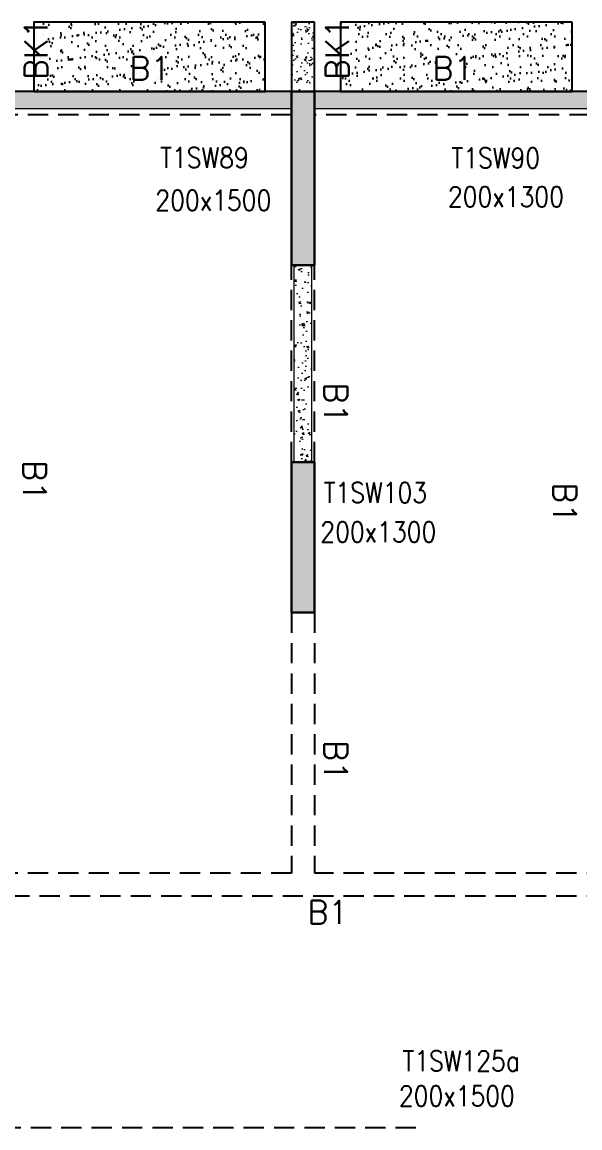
# Model space of a CAD drawing. Header units: millimetres. Extents: x 1078357 to 2594950, y -4969473 to -4636555.
# Drawn here: x 1997826 to 2002642, y -4662154 to -4652604 of the extents above; entities that cross this region are included whole.
import ezdxf

# ---------------------------------------------------------------- set-up
doc = ezdxf.new("R2010")
doc.units = ezdxf.units.MM
for name, pattern in [('CONTINOUS', [0]), ('HIDDEN', [0.375, 0.25, -0.125]), ('New Retail block$0$CONTINOUS', [0])]:
    doc.linetypes.add(name, pattern=pattern)
for name, color, linetype, lineweight in [('A-_ANOTDIMA_D-', 6, 'Continuous', 13), ('COL. NO.', 30, 'Continuous', 25), ('COL. SIZE', 7, 'Continuous', 25), ('HATCH', 8, 'Continuous', 30), ('S-NON STR RCC WALL', 8, 'Continuous', 0)]:
    doc.layers.add(name, color=color, linetype=linetype, lineweight=lineweight)
for name, color, linetype in [('B-200x650', 241, 'HIDDEN'), ('S-COLUMN_SHEAR WALL', 1, 'Continuous'), ('S-PROJECTION', 54, 'New Retail block$0$CONTINOUS')]:
    doc.layers.add(name, color=color, linetype=linetype)
doc.styles.add('ROMANS', font='romans.shx', dxfattribs={"width": 0.85})

# ---------------------------------------------------------------- blocks, each defined once
blk = doc.blocks.new('G$CD63B60BD')
at = {"layer": 'COL. NO.', "linetype": 'Continuous', "style": 'ROMANS', "width": 0.85}
for s, p in [('T1SW89', (69692.1, 15241.4, -320.4)), ('T1SW90', (72207, 15239.1, -270.4)), ('T1SW103', (71103.6, 12349.5, -320.4)), ('T1SW125a', (71784, 7441.2, -320.4))]:
    blk.add_text(s, height=175, dxfattribs=at).set_placement(p)
at = {"layer": 'COL. SIZE', "linetype": 'Continuous', "style": 'ROMANS', "width": 0.85}
for s, p in [('200x1500', (69650.8, 14872.6, -320.4)), ('200x1300', (72177.3, 14903.7, -270.4)), ('200x1300', (71075.3, 12010, -320.4)), ('200x1500', (71753.9, 7137.8, -320.4))]:
    blk.add_text(s, height=175, dxfattribs=at).set_placement(p)

msp = doc.modelspace()

# ---------------------------------------------------------------- hatches: boundary and pattern name
at = {"layer": 'HATCH'}
h = msp.add_hatch(dxfattribs=at)
h.set_pattern_fill('AR-SAND', color=8, scale=3, angle=179.97015)
h.set_pattern_definition([(37.4701541, (-966032.12, 9334366.43), (-4.7236114, 146.8264517), [0, -115.824, 0, -129.54, 0, -123.825]), (7.4701541, (-966032.12, 9334366.43), (134.9689868, 214.9772528), [0, -62.484, 0, -104.394, 0, -40.005]), (327.4701541, (-966125.84, 9334366.48), (237.2979035, 0.3075449), [0, -38.1, 0, -137.16, 0, -179.07]), (317.4701541, (-966125.84, 9334366.48), (229.1017424, 66.759465), [0, -19.05, 0, -89.916, 0, -102.87])])
h.paths.add_polyline_path([(1999926.4, -4652603.8), (1997926.4, -4652603.8), (1997926.4, -4653203.8), (1999926.4, -4653203.8)])
h = msp.add_hatch(dxfattribs=at)
h.set_pattern_fill('AR-SAND', color=8, scale=3, angle=179.97015)
h.set_pattern_definition([(37.4701541, (-968682.12, 9334366.43), (-4.7236114, 146.8264517), [0, -115.824, 0, -129.54, 0, -123.825]), (7.4701541, (-968682.12, 9334366.43), (134.9689868, 214.9772528), [0, -62.484, 0, -104.394, 0, -40.005]), (327.4701541, (-968775.84, 9334366.48), (237.2979035, 0.3075449), [0, -38.1, 0, -137.16, 0, -179.07]), (317.4701541, (-968775.84, 9334366.48), (229.1017424, 66.759465), [0, -19.05, 0, -89.916, 0, -102.87])])
h.paths.add_polyline_path([(2002576.4, -4652603.8), (2000576.4, -4652603.8), (2000576.4, -4653203.8), (2002576.4, -4653203.8)])
at = {"layer": 'S-COLUMN_SHEAR WALL', "lineweight": 25, "extrusion": (-1.00316e-06, 2.11765e-11, 1)}
h = msp.add_hatch(color=1, dxfattribs=at)
h.dxf.hatch_style = 1
h.paths.add_polyline_path([(2000151.2, -4653203.9), (2000351.2, -4653203.9), (2000351.2, -4654703.8), (2000151.2, -4654703.8)])
at = {"layer": 'S-COLUMN_SHEAR WALL', "lineweight": 25, "extrusion": (1.00316e-06, 1.91639e-11, 1)}
h = msp.add_hatch(color=1, dxfattribs=at)
h.dxf.hatch_style = 1
h.paths.add_polyline_path([(2000351.2, -4653203.9), (2000151.2, -4653203.9), (2000151.2, -4654703.8), (2000351.2, -4654703.8)])
at = {"layer": 'S-COLUMN_SHEAR WALL', "lineweight": 25, "extrusion": (-1.00316e-06, 2.11765e-11, 1)}
h = msp.add_hatch(color=1, dxfattribs=at)
h.dxf.hatch_style = 1
h.paths.add_polyline_path([(2000151.2, -4657703.8), (2000351.2, -4657703.8), (2000351.2, -4656403.8), (2000151.2, -4656403.8)])
at = {"layer": 'S-COLUMN_SHEAR WALL', "lineweight": 25, "extrusion": (1.00316e-06, 1.91639e-11, 1)}
h = msp.add_hatch(color=1, dxfattribs=at)
h.dxf.hatch_style = 1
h.paths.add_polyline_path([(2000351.2, -4657703.8), (2000151.2, -4657703.8), (2000151.2, -4656403.8), (2000351.2, -4656403.8)])
at = {"layer": 'S-NON STR RCC WALL'}
h = msp.add_hatch(dxfattribs=at)
h.set_pattern_fill('AR-CONC', color=256, angle=180)
h.set_pattern_definition([(50, (-6533693.57, 32902484.42), (182.184669, -15.93908554), [19.05, -209.55]), (355, (-6533693.57, 32902484.42), (-35.2434214, 191.0568452), [15.24, -167.6405842]), (100.4514447, (-6533678.39, 32902483.1), (146.9412471, 175.1177519), [16.1900088, -178.0902446]), (46.1842, (-6533693.57, 32902535.22), (271.0790409, -42.0423279), [28.575, -314.325]), (96.6355576, (-6533670.98, 32902531.72), (237.404134, 247.4261246), [24.2850231, -267.1356082]), (351.1841512, (-6533693.57, 32902535.22), (237.404134, 247.4261246), [22.859967, -251.459732]), (21, (-6533668.17, 32902522.52), (151.61439127, -102.2651982), [19.05, -209.55]), (326, (-6533668.17, 32902522.52), (61.80202835, 184.1879661), [15.24, -167.64]), (71.451445, (-6533655.54, 32902514), (213.4164193, 81.9227689), [16.1900088, -178.0899376]), (37.5, (-6533693.57, 32902484.42), (3.08860325, 84.55503887), [0, -165.608, 0, -170.18, 0, -168.275]), (7.5, (-6533693.57, 32902484.42), (66.8196625, 100.18057482), [0, -97.028, 0, -161.798, 0, -64.135]), (327.5, (-6533750.21, 32902484.42), (135.59059517, -5.72874399), [0, -63.5, 0, -198.12, 0, -262.89]), (317.5, (-6533775.61, 32902484.42), (148.1291814, 25.42649103), [0, -82.55, 0, -131.572, 0, -186.69])])
h.paths.add_polyline_path([(2000351.2, -4653203.8), (2000351.2, -4652603.8), (2000151.2, -4652603.8), (2000151.2, -4653203.8), (2000351.2, -4653203.8)], is_closed=False)
h = msp.add_hatch(dxfattribs=at)
h.set_pattern_fill('AR-CONC', color=256, angle=180)
h.set_pattern_definition([(50, (-3312844.56, 18526388.95), (182.184669, -15.9390855), [19.05, -209.55]), (355, (-3312844.56, 18526388.95), (-35.2434214, 191.0568452), [15.24, -167.6405842]), (100.4514447, (-3312829.38, 18526387.62), (146.9412471, 175.1177519), [16.1900088, -178.0902446]), (46.1842, (-3312844.56, 18526439.75), (271.0790409, -42.042328), [28.575, -314.325]), (96.6355576, (-3312821.97, 18526436.25), (237.404134, 247.4261246), [24.285023, -267.135608]), (351.1841512, (-3312844.56, 18526439.75), (237.404134, 247.4261246), [22.859967, -251.459732]), (21, (-3312819.16, 18526427.05), (151.6143913, -102.2651982), [19.05, -209.55]), (326, (-3312819.16, 18526427.05), (61.8020283, 184.1879661), [15.24, -167.64]), (71.451445, (-3312806.53, 18526418.53), (213.4164193, 81.9227689), [16.1900088, -178.0899376]), (37.5, (-3312844.56, 18526388.95), (3.08860325, 84.55503887), [0, -165.608, 0, -170.18, 0, -168.275]), (7.5, (-3312844.56, 18526388.95), (66.8196625, 100.18057482), [0, -97.028, 0, -161.798, 0, -64.135]), (327.5, (-3312901.205, 18526388.95), (135.59059517, -5.728744), [0, -63.5, 0, -198.12, 0, -262.89]), (317.5, (-3312926.6, 18526388.95), (148.1291814, 25.42649103), [0, -82.55, 0, -131.572, 0, -186.69])])
h.paths.add_polyline_path([(2005026.4, -4653203.8), (2005351.4, -4653203.8), (2005351.4, -4653353.8), (2005026.4, -4653353.8)])
h.paths.add_polyline_path([(2003226.4, -4653203.8), (2005026.4, -4653203.8), (2005026.4, -4653353.8), (2003226.4, -4653353.8)])
h.paths.add_polyline_path([(1997276.4, -4653203.9), (1998026.4, -4653203.9), (1998026.4, -4653353.8), (1997276.4, -4653353.8)])
h.paths.add_polyline_path([(1998026.4, -4653203.8), (1999826.4, -4653203.8), (1999826.4, -4653353.8), (1998026.4, -4653353.8)])
h.paths.add_polyline_path([(2002476.4, -4653203.8), (2003226.4, -4653203.8), (2003226.4, -4653353.8), (2002476.4, -4653353.8)])
h.paths.add_polyline_path([(2000676.4, -4653203.8), (2002476.4, -4653203.8), (2002476.4, -4653353.8), (2000676.4, -4653353.8)])
h.paths.add_polyline_path([(1995154.3, -4653203.8), (1995476.4, -4653203.8), (1995476.4, -4653353.8), (1995154.3, -4653353.8)])
h.paths.add_polyline_path([(1999826.4, -4653203.8), (2000151.4, -4653203.8), (2000151.4, -4653353.8), (1999826.4, -4653353.8)])
h.paths.add_polyline_path([(2000351.4, -4653203.8), (2000676.4, -4653203.8), (2000676.4, -4653353.8), (2000351.4, -4653353.8)])
h.paths.add_polyline_path([(1995476.4, -4653203.8), (1997276.4, -4653203.8), (1997276.4, -4653353.8), (1995476.4, -4653353.8)])
at = {"layer": 'S-NON STR RCC WALL', "ltscale": 700}
h = msp.add_hatch(dxfattribs=at)
h.set_pattern_fill('AR-CONC', color=256)
h.set_pattern_definition([(50, (867060.1, -109569.26), (182.184669, -15.9390855), [19.05, -209.55]), (355, (867060.1, -109569.26), (-35.2434214, 191.056845), [15.24, -167.640584]), (100.4514447, (867075.29, -109570.59), (146.941247, 175.117752), [16.190009, -178.0902446]), (46.1842, (867060.1, -109518.46), (271.079041, -42.042328), [28.575, -314.325]), (96.6355576, (867082.7, -109521.96), (237.404134, 247.426125), [24.285023, -267.135608]), (351.184151, (867060.1, -109518.46), (237.404134, 247.426125), [22.859967, -251.459732]), (21, (867085.5, -109531.16), (151.6143913, -102.265198), [19.05, -209.55]), (326, (867085.5, -109531.16), (61.802028, 184.187966), [15.24, -167.64]), (71.451445, (867098.14, -109539.68), (213.416419, 81.922769), [16.190009, -178.0899376]), (37.5, (867060.104, -109569.26), (3.08860325, 84.5550389), [0, -165.608, 0, -170.18, 0, -168.275]), (7.5, (867060.1, -109569.26), (66.8196625, 100.1805748), [0, -97.028, 0, -161.798, 0, -64.135]), (327.5, (867003.46, -109569.26), (135.5905952, -5.728744), [0, -63.5, 0, -198.12, 0, -262.89]), (317.5, (866978.06, -109569.26), (148.1291814, 25.426491), [0, -82.55, 0, -131.572, 0, -186.69])])
h.paths.add_polyline_path([(2000176.4, -4654703.8), (2000326.4, -4654703.8), (2000326.4, -4656403.8), (2000176.4, -4656403.8)])

# ---------------------------------------------------------------- linework, layer by layer
at = {"layer": 'B-200x650', "linetype": 'CONTINOUS', "ltscale": 700}
for p, q in [((2000351.2, -4652603.8, 0), (2000151.2, -4652603.8, 0)), ((2000151.2, -4652603.8, 0), (2000151.2, -4653203.8, 0)), ((2000351.2, -4653203.8, 0), (2000351.2, -4652603.8, 0)), ((2000151.4, -4653203.8, 0), (1995151.4, -4653203.8, 0)), ((2005351.4, -4653203.8, 0), (2000351.4, -4653203.8, 0))]:
    msp.add_line(p, q, dxfattribs=at)
at = {"layer": 'B-200x650', "linetype": 'HIDDEN', "ltscale": 700}
for p, q in [((2000151.4, -4653403.8, 0), (1995151.4, -4653403.8, 0)), ((2005351.4, -4653403.8, 0), (2000351.4, -4653403.8, 0)), ((2000151.4, -4656403.8, 0), (2000151.4, -4654703.8, 0)), ((2000351.4, -4656403.8, 0), (2000351.4, -4654703.8, 0)), ((2000151.4, -4657703.9, 0), (2000151.4, -4659953.8, 0)), ((2000351.4, -4657703.9, 0), (2000351.4, -4659953.8, 0)), ((2000151.4, -4659953.7, 0), (1993826.2, -4659953.7, 0)), ((2006026.2, -4659953.7, 0), (2000351.4, -4659953.7, 0)), ((2006026.2, -4660153.7, 0), (1993826.2, -4660153.7, 0)), ((2001226.4, -4662153.8, 0), (1996726.4, -4662153.8, 0))]:
    msp.add_line(p, q, dxfattribs=at)
at = {"layer": 'S-COLUMN_SHEAR WALL', "color": 1, "lineweight": 25, "extrusion": (-1.00316e-06, 2.11765e-11, 1), "elevation": -2}
for points in [[(2000151.2, -4653203.9), (2000351.2, -4653203.9), (2000351.2, -4654703.8), (2000151.2, -4654703.8)], [(2000151.2, -4657703.8), (2000351.2, -4657703.8), (2000351.2, -4656403.8), (2000151.2, -4656403.8)]]:
    msp.add_lwpolyline(points, close=True, dxfattribs=at)
at = {"layer": 'S-COLUMN_SHEAR WALL', "color": 1, "lineweight": 25, "extrusion": (1.00316e-06, 1.91639e-11, 1), "elevation": 2}
for points in [[(2000351.2, -4653203.9), (2000151.2, -4653203.9), (2000151.2, -4654703.8), (2000351.2, -4654703.8)], [(2000351.2, -4657703.8), (2000151.2, -4657703.8), (2000151.2, -4656403.8), (2000351.2, -4656403.8)]]:
    msp.add_lwpolyline(points, close=True, dxfattribs=at)
at = {"layer": 'S-NON STR RCC WALL', "elevation": 0}
for points in [[(1995154.3, -4653203.8), (2000151.4, -4653203.8), (2000151.4, -4653353.8), (1995154.3, -4653353.8)], [(2000351.4, -4653203.8), (2005351.4, -4653203.8), (2005351.4, -4653353.8), (2000351.4, -4653353.8)]]:
    msp.add_lwpolyline(points, close=True, dxfattribs=at)
at = {"layer": 'S-NON STR RCC WALL', "ltscale": 700, "elevation": 0}
msp.add_lwpolyline([(2000176.4, -4654703.8), (2000326.4, -4654703.8), (2000326.4, -4656403.8), (2000176.4, -4656403.8)], close=True, dxfattribs=at)
at = {"layer": 'S-PROJECTION', "elevation": 0}
for points in [[(1999926.4, -4652603.8), (1997926.4, -4652603.8), (1997926.4, -4653203.8), (1999926.4, -4653203.8)], [(2002576.4, -4652603.8), (2000576.4, -4652603.8), (2000576.4, -4653203.8), (2002576.4, -4653203.8)]]:
    msp.add_lwpolyline(points, close=True, dxfattribs=at)

# ---------------------------------------------------------------- block references
at = {"layer": 'A-_ANOTDIMA_D-', "color": 2, "ltscale": 700}
msp.add_blockref('G$CD63B60BD', (1929326.2, -4669103.8, 0), dxfattribs=at)

# ---------------------------------------------------------------- texts
at = {"layer": 'B-200x650', "linetype": 'CONTINOUS', "ltscale": 700, "style": 'ROMANS'}
for p in [(1998046.9, -4653103.4, 50), (2000646.9, -4653103.4, 50)]:
    msp.add_text('BK1', height=200, rotation=90, dxfattribs=at).set_placement(p)
at = {"layer": 'B-200x650', "linetype": 'HIDDEN', "ltscale": 500, "style": 'ROMANS'}
for rotation, p in [(359.99906, (1998754.2, -4653103.4, -2.7)), (359.99906, (2001371.3, -4653103.4, -2.7)), (269.99906, (2000435.3, -4655717.8, -2.7)), (269.99906, (1997835.3, -4656388, -2.7)), (269.99906, (2002412.8, -4656578.8, -2.7)), (269.99906, (2000434.6, -4658805.7, -2.7)), (359.99906, (2000290.8, -4660391, -2.7))]:
    msp.add_text('B1', height=200, rotation=rotation, dxfattribs=at).set_placement(p)

doc.saveas('drawing.dxf')
